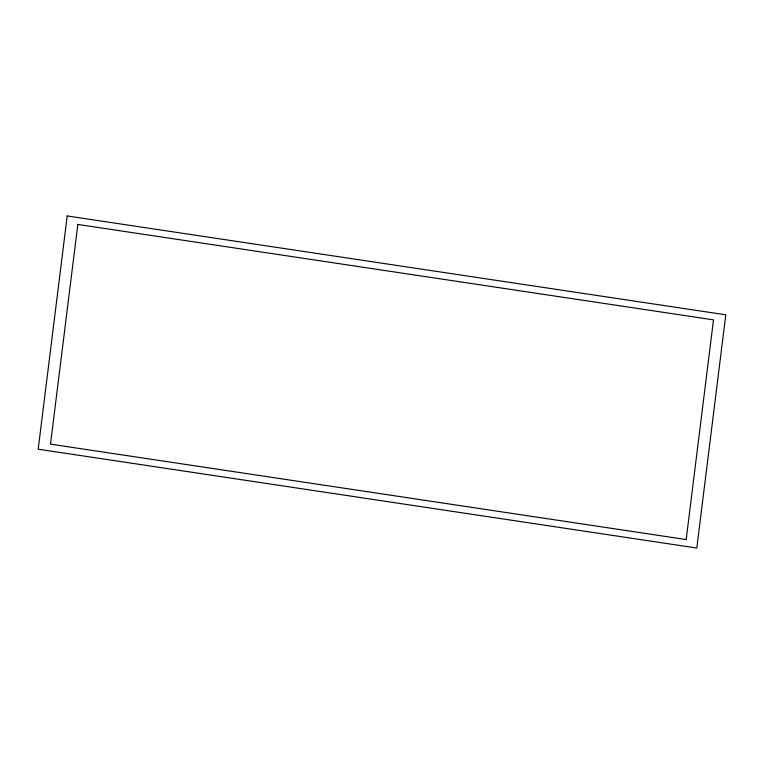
<?xml version="1.0" encoding="UTF-8"?>
<svg xmlns="http://www.w3.org/2000/svg" width="764" height="764" viewBox="0 0 764 764"><rect width="100%" height="100%" fill="white"/><g stroke="black" fill="none" stroke-linecap="round" stroke-linejoin="round"><path stroke-width="1.15" d="M67.203 215.964L38.2 449.194L696.797 548.036L725.8 314.806L67.203 215.964M77.823 224.444L50.5 444.142L686.177 539.556L713.5 319.858L77.823 224.444"/></g></svg>
